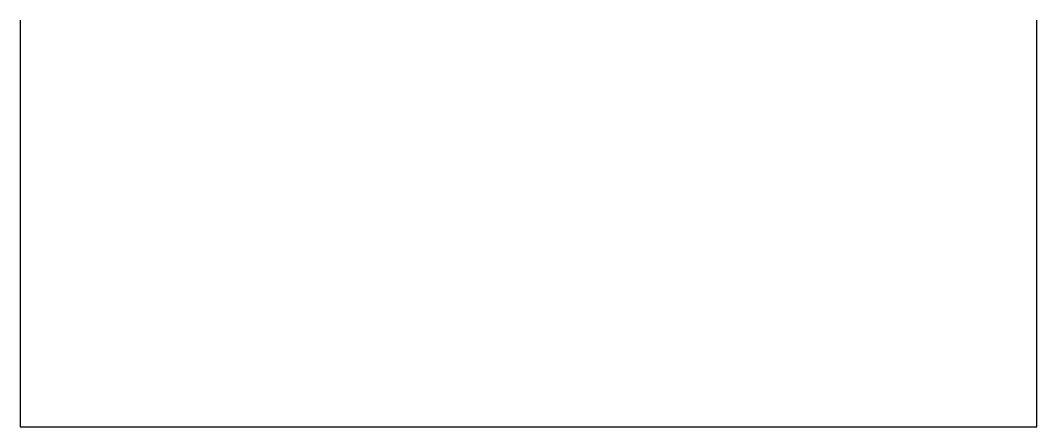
# Model space of a CAD drawing. Header units: millimetres. Extents: x -125 to 125, y -50 to 50.
import ezdxf

# ---------------------------------------------------------------- set-up
doc = ezdxf.new("R2010")
doc.units = ezdxf.units.MM

msp = doc.modelspace()

# ---------------------------------------------------------------- linework, layer by layer
at = {"color": 0, "linetype": 'ByBlock', "lineweight": -2}
for p, q in [((-125, 50), (-125, -50)), ((125, -50), (125, 50)), ((-125, -50), (125, -50))]:
    msp.add_line(p, q, dxfattribs=at)

doc.saveas('drawing.dxf')
